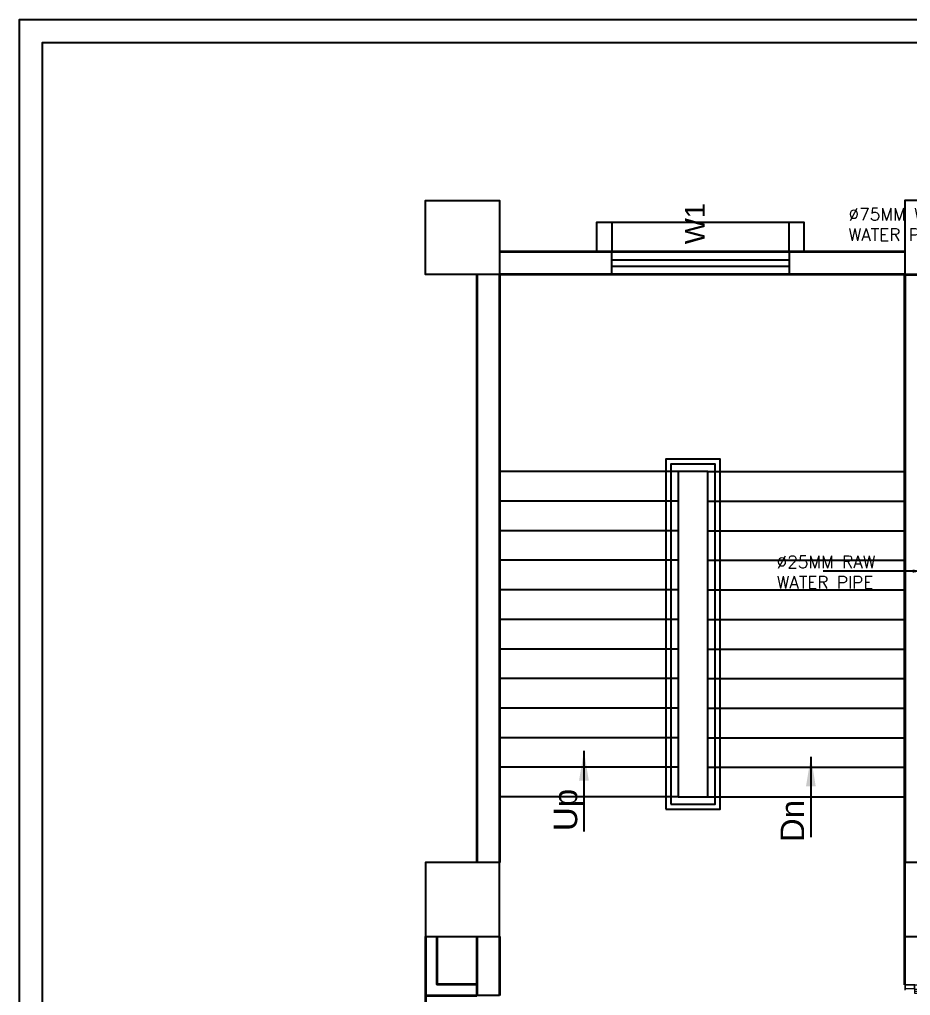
# Model space of a CAD drawing. Extents: x 3550807 to 4078732, y -628171 to -515859.
# Drawn here: x 3550807 to 3559851, y -529289 to -519387 of the extents above; entities that cross this region are included whole.
import ezdxf
from ezdxf import colors
from ezdxf.entities.mleader import LeaderData, LeaderLine
from ezdxf.enums import TextEntityAlignment as Align
from ezdxf.math import Vec2, Vec3

# ---------------------------------------------------------------- set-up
doc = ezdxf.new("R2010")
doc.units = 0
doc.header["$LTSCALE"] = 6
doc.header["$MEASUREMENT"] = 0
doc.layers.get('0').update_dxf_attribs({"linetype": 'CONTINUOUS'})
for name, color, linetype in [('BLOCK HACTH', 10, 'CONTINUOUS'), ('Chajja', 7, 'CONTINUOUS'), ('COL', 5, 'CONTINUOUS'), ('JOINERY', 7, 'CONTINUOUS'), ('PL- WASTE PIPE', 6, 'CONTINUOUS'), ('PL-RA WATER SUPPLY PIPE', 100, 'CONTINUOUS'), ('Railing', 21, 'CONTINUOUS'), ('Staircase', 7, 'CONTINUOUS'), ('walls', 1, 'CONTINUOUS'), ('Window', 161, 'CONTINUOUS')]:
    doc.layers.add(name, color=color, linetype=linetype)
doc.layers.add('Double Leaf Door', color=4, linetype='CONTINUOUS', lineweight=18)
doc.layers.add('WALL', color=10, linetype='CONTINUOUS', lineweight=35)
doc.styles.add('ARI', font='arial.ttf')
doc.styles.add('ARIAL', font='arial.ttf')
doc.styles.add('ROMANS', font='romans.shx')
doc.styles.get("Standard").update_dxf_attribs({"font": 'SIMPLEX'})
doc.dimstyles.new('int. dim', dxfattribs={"dimtxt": 900, "dimasz": 450, "dimexe": 150, "dimexo": 150, "dimgap": 150, "dimtad": 0, "dimdec": 0, "dimzin": 12, "dimdsep": 46, "dimtxsty": 'ARI', "dimblk": 'ARCHTICK', "dimcen": 1.5, "dimdle": 150, "dimclrd": 256, "dimclre": 256, "dimclrt": 7, "dimazin": 0, "dimtfac": 1, "dimtdec": 0, "dimtix": 1, "dimtmove": 2, "dimatfit": 3, "dimfxl": 0, "dimtolj": 1, "dimtzin": 0, "dimlwd": -1, "dimlwe": -1, "dimarcsym": 0})

# ---------------------------------------------------------------- blocks, each defined once
blk = doc.blocks.new('_ArchTick')
at = {"color": 0, "linetype": 'ByBlock', "const_width": 0.15}
blk.add_lwpolyline([(-0.5, -0.5), (0.5, 0.5)], dxfattribs=at)
blk = doc.blocks.new('1800x100')
at = {"layer": 'Double Leaf Door'}
for points in [[(101627.9, -31394.5), (101632.8, -31394.5), (101632.8, -31098), (101627.9, -31098)], [(101671.5, -31098), (101666.6, -31098), (101666.6, -31394.5), (101671.5, -31394.5)], [(103255.9, -31098), (103260.9, -31098), (103260.9, -31394.5), (103255.9, -31394.5)], [(103299.6, -31394.5), (103294.6, -31394.5), (103294.6, -31098), (103299.6, -31098)]]:
    blk.add_hatch(color=6, dxfattribs=at).paths.add_polyline_path(points)
at = {"layer": 'Double Leaf Door', "color": 8}
for p, q in [((101613.5, -30961.8), (101613.5, -30979.7)), ((101627.9, -30959.8), (101615.5, -30959.8)), ((101615.5, -30981.7), (101627.9, -30981.7)), ((101627.9, -31558.5), (101627.9, -30904.2)), ((101627.9, -30904.2), (101671.5, -30904.2)), ((101627.9, -30959.8), (101627.9, -30981.7)), ((101649.7, -31098), (101649.7, -30904.2)), ((101671.5, -30904.2), (101671.5, -31558.5)), ((103299.6, -30904.2), (103255.9, -30904.2)), ((103255.9, -30904.2), (103255.9, -31558.5)), ((103277.8, -31098), (103277.8, -30904.2)), ((103299.6, -31558.5), (103299.6, -30904.2)), ((103299.6, -30959.8), (103312, -30959.8)), ((103299.6, -30959.8), (103299.6, -30981.7)), ((103312, -30981.7), (103299.6, -30981.7)), ((103314, -30961.8), (103314, -30979.7)), ((101649.7, -31558.5), (101649.7, -31394.5)), ((103277.8, -31558.5), (103277.8, -31394.5)), ((101583.7, -31558.5), (101583.7, -31658.5)), ((101623.9, -31558.5), (101583.7, -31558.5)), ((101585.7, -31560.5), (101585.7, -31656.5)), ((101621.9, -31560.5), (101585.7, -31560.5)), ((101621.9, -31655.5), (101621.9, -31560.5)), ((101623.9, -31653.5), (101623.9, -31558.5)), ((101671.5, -31558.5), (101627.9, -31558.5)), ((103255.9, -31558.5), (103299.6, -31558.5)), ((103303.6, -31653.5), (103303.6, -31558.5)), ((103303.6, -31558.5), (103343.7, -31558.5)), ((103305.5, -31655.5), (103305.5, -31560.5)), ((103305.5, -31560.5), (103341.8, -31560.5)), ((103341.8, -31560.5), (103341.8, -31656.5)), ((103343.7, -31558.5), (103343.7, -31658.5)), ((101583.7, -31658.5), (101623.9, -31658.5)), ((101585.7, -31656.5), (101623.9, -31656.5)), ((101633.8, -31655.5), (101621.9, -31655.5)), ((101635.8, -31653.5), (101623.9, -31653.5)), ((101623.9, -31656.5), (101633.8, -31656.5)), ((101623.9, -31658.5), (101635.8, -31658.5)), ((101633.8, -31656.5), (101633.8, -31655.5)), ((101635.8, -31658.5), (101635.8, -31653.5)), ((103291.6, -31658.5), (103291.6, -31653.5)), ((103291.6, -31653.5), (103303.6, -31653.5)), ((103303.6, -31658.5), (103291.6, -31658.5)), ((103293.6, -31656.5), (103293.6, -31655.5)), ((103293.6, -31655.5), (103305.5, -31655.5)), ((103303.6, -31656.5), (103293.6, -31656.5)), ((103341.8, -31656.5), (103303.6, -31656.5)), ((103343.7, -31658.5), (103303.6, -31658.5))]:
    blk.add_line(p, q, dxfattribs=at)
at = {"layer": 'Double Leaf Door', "color": 6}
for p, q in [((101671.5, -31098), (101627.9, -31098)), ((101627.9, -31098), (101627.9, -31394.5)), ((101632.8, -31394.5), (101632.8, -31098)), ((101666.6, -31394.5), (101666.6, -31098)), ((101671.5, -31394.5), (101671.5, -31098)), ((103255.9, -31394.5), (103255.9, -31098)), ((103255.9, -31098), (103299.6, -31098)), ((103260.9, -31394.5), (103260.9, -31098)), ((103294.6, -31394.5), (103294.6, -31098)), ((103299.6, -31098), (103299.6, -31394.5)), ((101627.9, -31394.5), (101671.5, -31394.5)), ((103299.6, -31394.5), (103255.9, -31394.5))]:
    blk.add_line(p, q, dxfattribs=at)
at = {"layer": 'Double Leaf Door', "color": 6, "ltscale": 100}
for p, q in [((101666.6, -31098), (101666.6, -31394.5)), ((103260.9, -31098), (103260.9, -31394.5))]:
    blk.add_line(p, q, dxfattribs=at)
at = {"layer": 'Double Leaf Door', "color": 6}
for points in [[(101627.9, -31098), (101627.9, -31394.5), (101632.8, -31394.5), (101632.8, -31098), (101627.9, -31098)], [(101671.5, -31098), (101671.5, -31394.5), (101666.6, -31394.5), (101666.6, -31098), (101671.5, -31098)], [(103255.9, -31098), (103255.9, -31394.5), (103260.9, -31394.5), (103260.9, -31098), (103255.9, -31098)], [(103299.6, -31098), (103299.6, -31394.5), (103294.6, -31394.5), (103294.6, -31098), (103299.6, -31098)]]:
    blk.add_lwpolyline(points, dxfattribs=at)
at = {"layer": 'Double Leaf Door', "ltscale": 5000}
for points in [[(101627.9, -31098), (101627.9, -31394.5), (101632.8, -31394.5), (101632.8, -31098), (101627.9, -31098)], [(103299.6, -31098), (103299.6, -31394.5), (103294.6, -31394.5), (103294.6, -31098), (103299.6, -31098)]]:
    blk.add_lwpolyline(points, dxfattribs=at)
at = {"layer": 'Double Leaf Door', "color": 8}
for centre, radius, start, end in [((101613.5, -30970.7), 3.72, 90, 270), ((101615.5, -30961.8), 1.98, 90, 180), ((101615.5, -30979.7), 1.98, 180, 270), ((101601.6, -31795.7), 894.2, 15.3848, 85.51147), ((103268.8, -31726.5), 822.4, 90.89566, 168.20807), ((103312, -30961.8), 1.98, 0, 90), ((103312, -30979.7), 1.98, 270, 0), ((103314, -30970.7), 3.72, 270, 90)]:
    blk.add_arc(centre, radius, start, end, dxfattribs=at)
blk = doc.blocks.new('1232')
at = {"layer": 'BLOCK HACTH', "color": 8}
blk.add_lwpolyline([(-25730, 10610.2), (-25430, 10610.2), (-25430, 13910.2), (-25730, 13910.2)], close=True, dxfattribs=at)
at = {"layer": 'Chajja', "color": 8, "linetype": 'ByBlock'}
blk.add_line((-26405, 16440.2), (-24605, 16440.2), dxfattribs=at)
for points in [[(-26555, 16140.2), (-26555, 16440.2), (-26405, 16440.2), (-26405, 16140.2)], [(-24605, 16140.2), (-24605, 16440.2), (-24455, 16440.2), (-24455, 16140.2)]]:
    blk.add_lwpolyline(points, dxfattribs=at)
at = {"layer": 'COL', "color": 8}
for points in [[(-27545, 15910.2), (-28295, 15910.2), (-28295, 16660.2), (-27545, 16660.2)], [(-23430, 15910.2), (-22680, 15910.2), (-22680, 16660.2), (-23430, 16660.2)], [(-28295, 9195.2), (-27545, 9195.2), (-27545, 9945.2), (-28295, 9945.2)], [(-23430, 9195.2), (-22680, 9195.2), (-22680, 9945.2), (-23430, 9945.2)]]:
    blk.add_lwpolyline(points, close=True, dxfattribs=at)
at = {"layer": 'Railing', "color": 8}
for points in [[(-25855, 10485.2), (-25305, 10485.2), (-25305, 14035.2), (-25855, 14035.2)], [(-25805, 10535.2), (-25355, 10535.2), (-25355, 13985.2), (-25805, 13985.2)]]:
    blk.add_lwpolyline(points, close=True, dxfattribs=at)
at = {"layer": 'Staircase', "color": 8, "linetype": 'Continuous'}
for p, q in [((-25730, 13910.2), (-27545, 13910.2)), ((-25430, 13910.2), (-23430, 13910.2)), ((-25730, 13610.2), (-27545, 13610.2)), ((-25430, 13610.2), (-23430, 13610.2)), ((-25730, 13310.2), (-27545, 13310.2)), ((-25430, 13310.2), (-23430, 13310.2)), ((-25730, 13010.2), (-27545, 13010.2)), ((-25430, 13010.2), (-23430, 13010.2)), ((-25730, 12710.2), (-27545, 12710.2)), ((-25430, 12710.2), (-23430, 12710.2)), ((-25730, 12410.2), (-27545, 12410.2)), ((-25430, 12410.2), (-23430, 12410.2)), ((-25730, 12110.2), (-27545, 12110.2)), ((-25430, 12110.2), (-23430, 12110.2)), ((-25730, 11810.2), (-27545, 11810.2)), ((-25430, 11810.2), (-23430, 11810.2)), ((-25730, 11510.2), (-27545, 11510.2)), ((-25430, 11510.2), (-23430, 11510.2)), ((-25730, 11210.2), (-27545, 11210.2)), ((-25430, 11210.2), (-23430, 11210.2)), ((-25730, 10910.2), (-27545, 10910.2)), ((-25430, 10910.2), (-23430, 10910.2)), ((-25730, 10610.2), (-27545, 10610.2)), ((-25430, 10610.2), (-23430, 10610.2))]:
    blk.add_line(p, q, dxfattribs=at)
at = {"layer": 'WALL', "color": 8, "linetype": 'ByBlock'}
for p, q in [((-23430, 16140.2), (-27545, 16140.2)), ((-27775, 15910.2), (-27775, 9945.2)), ((-27545, 15910.2), (-27545, 9945.2)), ((-23430, 15910.2), (-27545, 15910.2)), ((-23430, 15910.2), (-23430, 9945.2)), ((-27775, 9195.2), (-27775, 8595.2)), ((-27545, 9195.2), (-27545, 8595.2)), ((-23430, 9194.2), (-23430, 9195.2)), ((-23430, 8704.7), (-23430, 9194.2)), ((-28295, 8595.2), (-28295, 6795.2))]:
    blk.add_line(p, q, dxfattribs=at)
at = {"layer": 'WALL', "color": 8, "lineweight": 0}
blk.add_line((-23430, 8704.7), (-23200, 8704.7), dxfattribs=at)
at = {"layer": 'WALL', "color": 8, "linetype": 'ByBlock'}
for points in [[(-23430, 9195.2), (-23430, 15910.2), (-20600, 15910.2)], [(-28295, 9195.2), (-28295, 8595.2), (-27775, 8595.2)], [(-28180, 9195.2), (-28180, 8710.2), (-27775, 8710.2)]]:
    blk.add_lwpolyline(points, dxfattribs=at)
at = {"layer": 'walls', "color": 8, "linetype": 'Continuous'}
blk.add_line((-27545, 8595.2), (-27775, 8595.2), dxfattribs=at)
at = {"layer": 'Window', "color": 8, "linetype": 'Continuous'}
for points in [[(-24605, 16140.2), (-24605, 15910.2), (-26405, 15910.2), (-26405, 16140.2)], [(-24605, 16060.2), (-24605, 15990.2), (-26405, 15990.2), (-26405, 16060.2)]]:
    blk.add_lwpolyline(points, close=True, dxfattribs=at)
at = {"layer": 'Double Leaf Door', "color": 8, "rotation": 270}
blk.add_blockref('1800x100', (8228.5, 110288.4), dxfattribs=at)
at = {"layer": 'JOINERY', "color": 8, "style": 'ARIAL', "width": 1}
blk.add_text('W1', height=200, rotation=90, dxfattribs=at).set_placement((-25460.7, 16217.6))
at = {"layer": 'Staircase', "color": 8, "style": 'ARIAL'}
for s, p in [('Up', (-26755.6, 10477.2)), ('Dn', (-24452, 10364.7))]:
    blk.add_text(s, height=240, rotation=90, dxfattribs=at).set_placement(p, align=Align.CENTER)
at = {"layer": 'Staircase', "color": 8}
for points in [[(-26687.3, 11075.9, -101230.8), (-26687.3, 10260.5, -101230.8)], [(-24383.7, 11017.1, -101230.8), (-24383.7, 10201.7, -101230.8)]]:
    blk.add_leader(points, dimstyle='int. dim', override={"dimasz": 300, "dimgap": 70, "dimtad": 0}, dxfattribs=at)

msp = doc.modelspace()

# ---------------------------------------------------------------- linework, layer by layer
for points in [[(3595887.8, -519387.1), (3595887.8, -551398.5), (3550806.6, -551398.5), (3550806.6, -519387.1)], [(3595656, -519618.9), (3595656, -551166.7), (3551038.4, -551166.7), (3551038.4, -519618.9)]]:
    msp.add_lwpolyline(points, close=True)

# ---------------------------------------------------------------- block references
at = {"linetype": 'ByBlock'}
msp.add_blockref('1232', (3583223.6, -537884), dxfattribs=at)

# ---------------------------------------------------------------- texts
at = {"layer": 'PL- WASTE PIPE', "linetype": 'ByBlock', "ltscale": 5, "insert": (3559222.7, -521299.9), "char_height": 125, "width": 1332.591, "attachment_point": 1, "style": 'ROMANS'}
msp.add_mtext('%%c75MM WASTE WATER PIPE', dxfattribs=at)
at = {"layer": 'PL-RA WATER SUPPLY PIPE', "ltscale": 0.01, "insert": (3558492.7, -524827.1), "char_height": 125, "width": 1332.591, "attachment_point": 1, "style": 'ROMANS'}
msp.add_mtext('%%c25MM RAW WATER PIPE', dxfattribs=at)

# ---------------------------------------------------------------- leaders
at = {"layer": 'PL-RA WATER SUPPLY PIPE', "ltscale": 0.01}
ml = msp.add_multileader_mtext('Standard', dxfattribs=at)
ml.set_content(' ', color=256)
ml.set_leader_properties()
ml.build(insert=Vec2(0, 0))
ml.multileader.update_dxf_attribs({"text_right_attachment_type": 6, "dogleg_length": 481.5, "arrow_head_size": 100})
ctx = ml.context
ctx.base_point, ctx.char_height, ctx.arrow_head_size, ctx.landing_gap_size, ctx.plane_origin, ctx.plane_x_axis = Vec3(3559044.9, -524983.4), 100, 100, 50, Vec3(3560180, -524983.4), Vec3(-1, 0)
ctx.right_attachment = 6
notes = []
notes.append((ctx, [(0, (1, 1, 0), (3559526.5, -524983.4), (-1, 0), 481.5, [(0, [(3559971.8, -524983.4)], 0, [])])]))
ctx.mtext.insert, ctx.mtext.flow_direction = Vec3(3558904.5, -524923.4), 5
for ctx, leaders in notes:
    for number, flags, end, landing, length, lines in leaders:
        leader = LeaderData()
        leader.index, (leader.has_last_leader_line, leader.has_dogleg_vector, leader.attachment_direction) = number, flags
        leader.last_leader_point, leader.dogleg_vector, leader.dogleg_length = Vec3(end), Vec3(landing), length
        for number, points, colour, breaks in lines:
            line = LeaderLine()
            line.index, line.vertices, line.color, line.breaks = number, Vec3.list(points), colors.encode_raw_color(colour), breaks
            leader.lines.append(line)
        ctx.leaders.append(leader)

doc.saveas('drawing.dxf')
